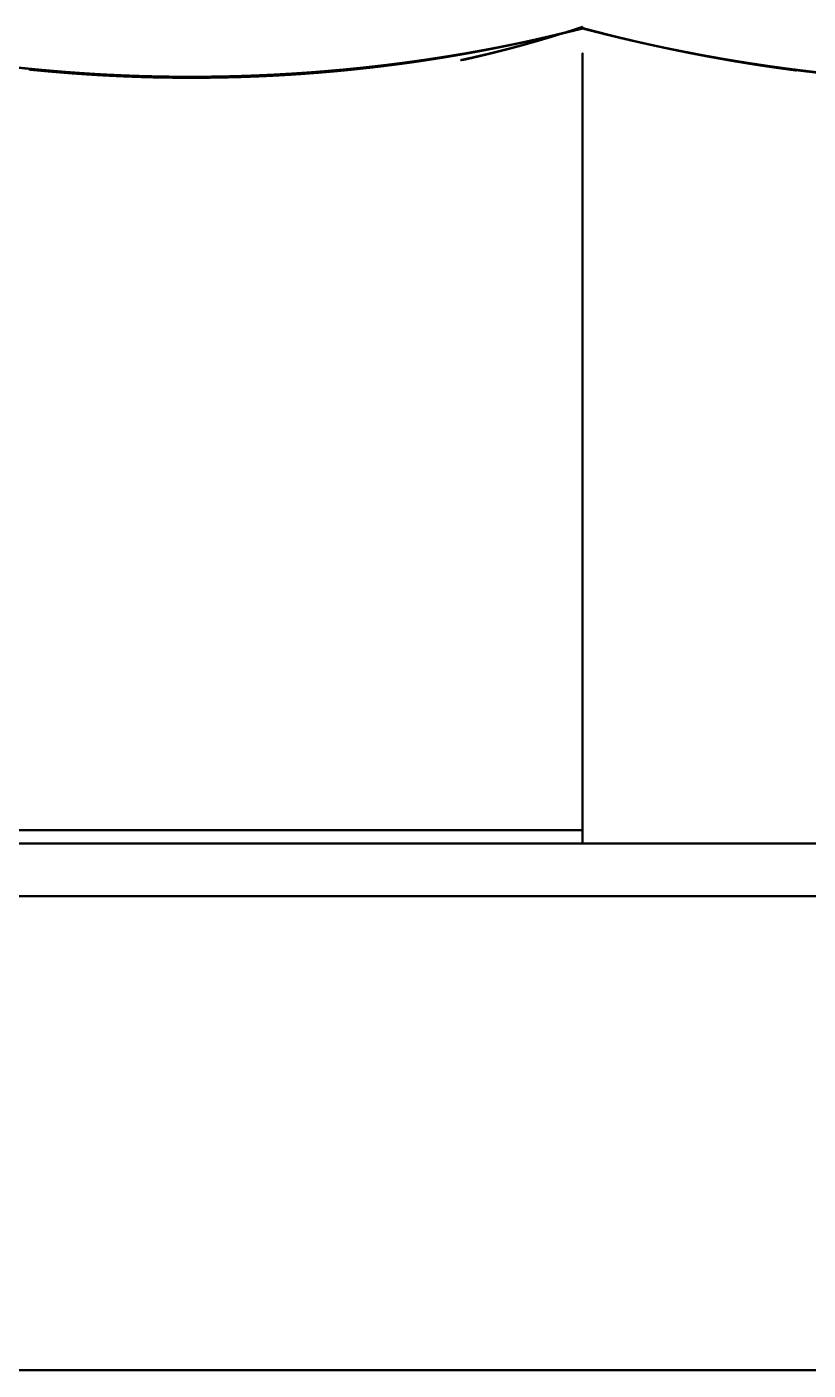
# Paper-space layout 'Layout1' of a CAD drawing. Header units: millimetres. Extents: x 37 to 380, y 30 to 264.
# Drawn here: x 161.86 to 164.83, y 167.45 to 172.55 of the extents above; entities that cross this region are included whole.
import ezdxf

# ---------------------------------------------------------------- set-up
doc = ezdxf.new("R2010")
doc.units = ezdxf.units.MM
doc.layers.add('170', color=7, linetype='Continuous', true_color=0xffffff)

psp = doc.layouts.get("Layout1")

# ---------------------------------------------------------------- linework, layer by layer
at = {"layer": '170', "color": 155, "linetype": 'Continuous', "lineweight": 50}
for p, q in [((163.9698, 172.5499), (163.9698, 172.5499)), ((163.9698, 172.5499), (163.9698, 172.5499)), ((163.9698, 169.4991), (163.9698, 169.4491)), ((163.9698, 169.4491), (163.9698, 169.4991)), ((139.4698, 169.4491), (173.4698, 169.4491)), ((139.4698, 169.2491), (173.4698, 169.2491)), ((139.4698, 167.4491), (173.4698, 167.4491)), ((139.4698, 167.4491), (173.4698, 167.4491))]:
    psp.add_line(p, q, dxfattribs=at)
for points, knots in [([(163.9698, 172.5453), (163.9543, 172.5413), (163.9389, 172.5373), (163.9234, 172.5334), (163.9079, 172.5296), (163.8924, 172.5257), (163.8769, 172.522), (163.8614, 172.5182), (163.8459, 172.5145), (163.8303, 172.5109), (163.8148, 172.5073), (163.7992, 172.5037), (163.7836, 172.5002), (163.768, 172.4967), (163.7524, 172.4933), (163.7368, 172.4899), (163.7212, 172.4865), (163.7055, 172.4832), (163.6899, 172.4799), (163.6742, 172.4767), (163.6585, 172.4736), (163.6429, 172.4704), (163.6272, 172.4673), (163.6114, 172.4643), (163.5957, 172.4613), (163.58, 172.4583), (163.5643, 172.4554), (163.5485, 172.4525), (163.5327, 172.4497), (163.517, 172.4469), (163.5012, 172.4441), (163.4854, 172.4414), (163.4696, 172.4388), (163.4538, 172.4361), (163.438, 172.4336), (163.4221, 172.431), (163.4063, 172.4285), (163.3904, 172.4261), (163.3746, 172.4237), (163.3587, 172.4213), (163.3428, 172.419), (163.3269, 172.4167), (163.311, 172.4145), (163.2951, 172.4123), (163.2792, 172.4101), (163.2633, 172.408), (163.2474, 172.406), (163.2314, 172.4039), (163.2155, 172.402), (163.1995, 172.4), (163.1836, 172.3981), (163.1676, 172.3963), (163.1516, 172.3945), (163.1356, 172.3927), (163.1197, 172.391), (163.1037, 172.3893), (163.0877, 172.3876), (163.0717, 172.386), (163.0557, 172.3845), (163.0396, 172.383), (163.0236, 172.3815), (163.0076, 172.3801), (162.9915, 172.3787), (162.9755, 172.3774), (162.9595, 172.3761), (162.9434, 172.3748), (162.9274, 172.3736), (162.9113, 172.3724), (162.8952, 172.3713), (162.8792, 172.3702), (162.8631, 172.3692), (162.847, 172.3682), (162.8309, 172.3672), (162.8149, 172.3663), (162.7988, 172.3654), (162.7827, 172.3646), (162.7666, 172.3638), (162.7505, 172.3631), (162.7344, 172.3624), (162.7183, 172.3617), (162.7022, 172.3611), (162.6861, 172.3605), (162.67, 172.36), (162.6539, 172.3595), (162.6378, 172.3591), (162.6217, 172.3587), (162.6056, 172.3583), (162.5895, 172.358), (162.5734, 172.3577), (162.5573, 172.3575), (162.5412, 172.3573), (162.5251, 172.3572), (162.509, 172.3571), (162.4929, 172.357), (162.4768, 172.357), (162.4607, 172.357), (162.4446, 172.3571), (162.4285, 172.3572), (162.4124, 172.3573), (162.3963, 172.3575), (162.3802, 172.3578), (162.3641, 172.3581), (162.348, 172.3584), (162.332, 172.3588), (162.3159, 172.3592), (162.2998, 172.3596), (162.2837, 172.3601), (162.2677, 172.3607), (162.2516, 172.3612), (162.2355, 172.3619), (162.2195, 172.3625), (162.2034, 172.3633), (162.1874, 172.364), (162.1713, 172.3648), (162.1553, 172.3656), (162.1392, 172.3665), (162.1232, 172.3674), (162.1072, 172.3684), (162.0912, 172.3694), (162.0751, 172.3705), (162.0591, 172.3716), (162.0431, 172.3727), (162.0271, 172.3739), (162.0111, 172.3751), (161.9952, 172.3764), (161.9792, 172.3777), (161.9632, 172.379), (161.9473, 172.3804), (161.9313, 172.3819), (161.9154, 172.3833), (161.8994, 172.3849), (161.8835, 172.3864), (161.8676, 172.388)], [0, 0, 0.00753, 0.015063, 0.022589, 0.030124, 0.037654, 0.045189, 0.052724, 0.060258, 0.067792, 0.075333, 0.082868, 0.090407, 0.097943, 0.105488, 0.113024, 0.120571, 0.128112, 0.13566, 0.143203, 0.150752, 0.158296, 0.165847, 0.173398, 0.18095, 0.188504, 0.196058, 0.203614, 0.211171, 0.218728, 0.226288, 0.233849, 0.241415, 0.248974, 0.256539, 0.264106, 0.271674, 0.279244, 0.286811, 0.294385, 0.301956, 0.309529, 0.317103, 0.32468, 0.332259, 0.339835, 0.347419, 0.354995, 0.362577, 0.370163, 0.377746, 0.385331, 0.392915, 0.400505, 0.408094, 0.41568, 0.423269, 0.430862, 0.438451, 0.446044, 0.45364, 0.46123, 0.468827, 0.476422, 0.484016, 0.491613, 0.499214, 0.506808, 0.514405, 0.522006, 0.529606, 0.537204, 0.544807, 0.552402, 0.560007, 0.567606, 0.575208, 0.582805, 0.59041, 0.59801, 0.605609, 0.613212, 0.620815, 0.628417, 0.636018, 0.643619, 0.651219, 0.658819, 0.666418, 0.674017, 0.681621, 0.68922, 0.696818, 0.704417, 0.712015, 0.719608, 0.727207, 0.734805, 0.742399, 0.749993, 0.757588, 0.765182, 0.772773, 0.780363, 0.787959, 0.795546, 0.803138, 0.810721, 0.81831, 0.825895, 0.83348, 0.841061, 0.848649, 0.856227, 0.863807, 0.871387, 0.878964, 0.886542, 0.894116, 0.901687, 0.909259, 0.916828, 0.924398, 0.931964, 0.939533, 0.947098, 0.95466, 0.962218, 0.969778, 0.977336, 0.984895, 0.992447, 1, 1]), ([(161.8676, 172.388), (161.8836, 172.3864), (161.8997, 172.3848), (161.9158, 172.3833), (161.9319, 172.3818), (161.948, 172.3803), (161.9642, 172.3789), (161.9803, 172.3776), (161.9964, 172.3763), (162.0125, 172.375), (162.0286, 172.3737), (162.0447, 172.3726), (162.0608, 172.3714), (162.0769, 172.3703), (162.093, 172.3692), (162.1091, 172.3682), (162.1253, 172.3672), (162.1414, 172.3663), (162.1575, 172.3654), (162.1736, 172.3646), (162.1897, 172.3638), (162.2058, 172.363), (162.2219, 172.3623), (162.2381, 172.3616), (162.2542, 172.361), (162.2703, 172.3604), (162.2864, 172.3598), (162.3025, 172.3593), (162.3186, 172.3589), (162.3347, 172.3584), (162.3508, 172.3581), (162.367, 172.3577), (162.3831, 172.3575), (162.3992, 172.3572), (162.4153, 172.357), (162.4314, 172.3568), (162.4475, 172.3567), (162.4636, 172.3566), (162.4797, 172.3566), (162.4958, 172.3566), (162.5119, 172.3567), (162.528, 172.3568), (162.5441, 172.3569), (162.5601, 172.3571), (162.5762, 172.3573), (162.5923, 172.3576), (162.6084, 172.3579), (162.6245, 172.3583), (162.6405, 172.3587), (162.6566, 172.3591), (162.6727, 172.3596), (162.6888, 172.3601), (162.7048, 172.3607), (162.7209, 172.3613), (162.7369, 172.3619), (162.753, 172.3626), (162.769, 172.3634), (162.7851, 172.3642), (162.8011, 172.365), (162.8171, 172.3659), (162.8332, 172.3668), (162.8492, 172.3677), (162.8652, 172.3687), (162.8812, 172.3698), (162.8973, 172.3708), (162.9133, 172.372), (162.9293, 172.3731), (162.9453, 172.3744), (162.9613, 172.3756), (162.9773, 172.3769), (162.9932, 172.3783), (163.0092, 172.3796), (163.0252, 172.3811), (163.0412, 172.3825), (163.0571, 172.3841), (163.0731, 172.3856), (163.089, 172.3872), (163.105, 172.3889), (163.1209, 172.3905), (163.1368, 172.3923), (163.1528, 172.394), (163.1687, 172.3958), (163.1846, 172.3977), (163.2005, 172.3996), (163.2164, 172.4016), (163.2323, 172.4035), (163.2482, 172.4056), (163.2641, 172.4076), (163.28, 172.4098), (163.2958, 172.4119), (163.3117, 172.4141), (163.3275, 172.4164), (163.3434, 172.4186), (163.3592, 172.421), (163.375, 172.4233), (163.3909, 172.4258), (163.4067, 172.4282), (163.4225, 172.4307), (163.4383, 172.4333), (163.4541, 172.4358), (163.4698, 172.4385), (163.4856, 172.4411), (163.5014, 172.4439), (163.5171, 172.4466), (163.5329, 172.4494), (163.5486, 172.4523), (163.5643, 172.4552), (163.5801, 172.4581), (163.5958, 172.4611), (163.6115, 172.4641), (163.6272, 172.4671), (163.6428, 172.4702), (163.6585, 172.4734), (163.6742, 172.4766), (163.6898, 172.4798), (163.7055, 172.4831), (163.7211, 172.4864), (163.7367, 172.4897), (163.7523, 172.4932), (163.768, 172.4966), (163.7835, 172.5001), (163.7991, 172.5036), (163.8147, 172.5072), (163.8303, 172.5108), (163.8458, 172.5145), (163.8613, 172.5182), (163.8769, 172.5219), (163.8924, 172.5257), (163.9079, 172.5295), (163.9234, 172.5334), (163.9389, 172.5373), (163.9543, 172.5413), (163.9698, 172.5453)], [0, 0, 0.007631, 0.015266, 0.022893, 0.030524, 0.038153, 0.045785, 0.053409, 0.061033, 0.06866, 0.076285, 0.083908, 0.091526, 0.099146, 0.10677, 0.114389, 0.122005, 0.129621, 0.137235, 0.144849, 0.152466, 0.160077, 0.167688, 0.175297, 0.182906, 0.190519, 0.198126, 0.205733, 0.213339, 0.220939, 0.228544, 0.236148, 0.243748, 0.251351, 0.25895, 0.266548, 0.274147, 0.281745, 0.289338, 0.296936, 0.304529, 0.312122, 0.319715, 0.327304, 0.334898, 0.342487, 0.350077, 0.357662, 0.365248, 0.372834, 0.380421, 0.388008, 0.395586, 0.40317, 0.410755, 0.418336, 0.425913, 0.433495, 0.441074, 0.448649, 0.456225, 0.463802, 0.471376, 0.478951, 0.486527, 0.4941, 0.501669, 0.50924, 0.516812, 0.524382, 0.531948, 0.53952, 0.547085, 0.554651, 0.562215, 0.569785, 0.577348, 0.584912, 0.592474, 0.600038, 0.607595, 0.615158, 0.62272, 0.630278, 0.637835, 0.645393, 0.65295, 0.660508, 0.668065, 0.67562, 0.683173, 0.690728, 0.698282, 0.705833, 0.713388, 0.720941, 0.728487, 0.736041, 0.743588, 0.75114, 0.758689, 0.766237, 0.773784, 0.781334, 0.788878, 0.796426, 0.803967, 0.811513, 0.819056, 0.826605, 0.834147, 0.841688, 0.849229, 0.856774, 0.864313, 0.871856, 0.879398, 0.88694, 0.894478, 0.902019, 0.909555, 0.917095, 0.924631, 0.932171, 0.939706, 0.947246, 0.954782, 0.962322, 0.969856, 0.977397, 0.984927, 0.992464, 1, 1]), ([(163.9698, 172.5439), (163.9532, 172.5397), (163.9365, 172.5356), (163.9198, 172.5315), (163.9031, 172.5274), (163.8864, 172.5234), (163.8696, 172.5194), (163.8529, 172.5155), (163.8361, 172.5116), (163.8193, 172.5078), (163.8026, 172.504), (163.7858, 172.5003), (163.769, 172.4966), (163.7521, 172.493), (163.7353, 172.4894), (163.7185, 172.4859), (163.7016, 172.4824), (163.6848, 172.479), (163.6679, 172.4756), (163.651, 172.4723), (163.6341, 172.469), (163.6172, 172.4658), (163.6003, 172.4626), (163.5834, 172.4594), (163.5664, 172.4564), (163.5495, 172.4533), (163.5325, 172.4503), (163.5156, 172.4474), (163.4986, 172.4445), (163.4816, 172.4416), (163.4646, 172.4388), (163.4476, 172.4361), (163.4306, 172.4334), (163.4136, 172.4307), (163.3965, 172.4281), (163.3795, 172.4256), (163.3624, 172.4231), (163.3454, 172.4206), (163.3283, 172.4182), (163.3112, 172.4158), (163.2941, 172.4135), (163.277, 172.4113), (163.2599, 172.4091), (163.2428, 172.4069), (163.2257, 172.4048), (163.2086, 172.4027), (163.1914, 172.4007), (163.1743, 172.3987), (163.1571, 172.3968), (163.1399, 172.3949), (163.1228, 172.3931), (163.1056, 172.3913), (163.0884, 172.3896), (163.0712, 172.3879), (163.054, 172.3863), (163.0368, 172.3847), (163.0196, 172.3832), (163.0024, 172.3817), (162.9851, 172.3803), (162.9679, 172.3789), (162.9506, 172.3776), (162.9334, 172.3763), (162.9161, 172.375), (162.8988, 172.3739), (162.8816, 172.3727), (162.8643, 172.3716), (162.847, 172.3706), (162.8297, 172.3696), (162.8124, 172.3686), (162.7951, 172.3677), (162.7778, 172.3669), (162.7429, 172.3653), (162.7079, 172.364), (162.673, 172.3628), (162.638, 172.3618), (162.6031, 172.3611), (162.5681, 172.3605), (162.5331, 172.3601), (162.4981, 172.36), (162.4631, 172.36), (162.4281, 172.3602), (162.3931, 172.3606), (162.358, 172.3613), (162.323, 172.3621), (162.288, 172.3631), (162.2529, 172.3643), (162.2179, 172.3658), (162.1829, 172.3674), (162.1478, 172.3692), (162.1128, 172.3712), (162.0777, 172.3735), (162.0427, 172.3759), (162.0077, 172.3785), (161.9726, 172.3813), (161.9376, 172.3843), (161.9026, 172.3876), (161.8676, 172.3909)], [0, 0, 0.008114, 0.016236, 0.02435, 0.032473, 0.040586, 0.048708, 0.056824, 0.064946, 0.073061, 0.081181, 0.089301, 0.097421, 0.105541, 0.113666, 0.121785, 0.129905, 0.138025, 0.14615, 0.15427, 0.162396, 0.170517, 0.178644, 0.18677, 0.194893, 0.203022, 0.211151, 0.219277, 0.227408, 0.235534, 0.243668, 0.251797, 0.259927, 0.268059, 0.276197, 0.284327, 0.292467, 0.3006, 0.308739, 0.316875, 0.325017, 0.333156, 0.341298, 0.349441, 0.357586, 0.365733, 0.373878, 0.382024, 0.390173, 0.398324, 0.406477, 0.414629, 0.422783, 0.430939, 0.439093, 0.447254, 0.455414, 0.463572, 0.471737, 0.479901, 0.488067, 0.496232, 0.5044, 0.512571, 0.520746, 0.528919, 0.537091, 0.545271, 0.553449, 0.561627, 0.569808, 0.586304, 0.602811, 0.619314, 0.63582, 0.652327, 0.668843, 0.685358, 0.701882, 0.7184, 0.734929, 0.751458, 0.767994, 0.784537, 0.801077, 0.817625, 0.834177, 0.850737, 0.867298, 0.883868, 0.900439, 0.917022, 0.933606, 0.950197, 0.966791, 0.983395, 1, 1]), ([(161.8676, 172.3909), (161.8834, 172.3894), (161.8993, 172.3878), (161.9152, 172.3863), (161.9311, 172.3849), (161.9471, 172.3835), (161.963, 172.3821), (161.9789, 172.3808), (161.9948, 172.3795), (162.0108, 172.3783), (162.0267, 172.3771), (162.0427, 172.3759), (162.0587, 172.3748), (162.0746, 172.3737), (162.0906, 172.3727), (162.1066, 172.3717), (162.1226, 172.3707), (162.1386, 172.3698), (162.1546, 172.369), (162.1706, 172.3681), (162.1866, 172.3674), (162.2026, 172.3666), (162.2187, 172.3659), (162.2347, 172.3652), (162.2507, 172.3646), (162.2668, 172.364), (162.2828, 172.3635), (162.2989, 172.363), (162.3149, 172.3626), (162.331, 172.3622), (162.347, 172.3618), (162.3631, 172.3615), (162.3791, 172.3612), (162.3952, 172.3609), (162.4113, 172.3607), (162.4274, 172.3606), (162.4434, 172.3605), (162.4595, 172.3604), (162.4756, 172.3603), (162.4917, 172.3603), (162.5077, 172.3604), (162.5238, 172.3605), (162.5399, 172.3606), (162.556, 172.3608), (162.5721, 172.361), (162.5882, 172.3613), (162.6043, 172.3616), (162.6204, 172.3619), (162.6364, 172.3623), (162.6525, 172.3627), (162.6686, 172.3632), (162.6847, 172.3637), (162.7008, 172.3642), (162.7169, 172.3648), (162.733, 172.3655), (162.749, 172.3661), (162.7651, 172.3669), (162.7812, 172.3676), (162.7973, 172.3684), (162.8134, 172.3693), (162.8294, 172.3702), (162.8455, 172.3711), (162.8616, 172.372), (162.8776, 172.3731), (162.8937, 172.3741), (162.9098, 172.3752), (162.9258, 172.3763), (162.9419, 172.3775), (162.9579, 172.3787), (162.974, 172.38), (162.99, 172.3813), (163.006, 172.3827), (163.0221, 172.384), (163.0381, 172.3855), (163.0541, 172.3869), (163.0701, 172.3884), (163.0861, 172.39), (163.1022, 172.3916), (163.1182, 172.3932), (163.1342, 172.3949), (163.1501, 172.3966), (163.1661, 172.3984), (163.1821, 172.4002), (163.1981, 172.4021), (163.214, 172.4039), (163.23, 172.4059), (163.2459, 172.4078), (163.2619, 172.4099), (163.2778, 172.4119), (163.2937, 172.414), (163.3097, 172.4162), (163.3256, 172.4183), (163.3415, 172.4206), (163.3574, 172.4228), (163.3733, 172.4251), (163.3891, 172.4275), (163.405, 172.4299), (163.4209, 172.4323), (163.4367, 172.4348), (163.4526, 172.4373), (163.4684, 172.4398), (163.4842, 172.4425), (163.5001, 172.4451), (163.5159, 172.4478), (163.5317, 172.4505), (163.5475, 172.4533), (163.5632, 172.4561), (163.579, 172.4589), (163.5948, 172.4618), (163.6105, 172.4648), (163.6263, 172.4677), (163.642, 172.4707), (163.6577, 172.4738), (163.6734, 172.4769), (163.6891, 172.4801), (163.7048, 172.4833), (163.7205, 172.4865), (163.7362, 172.4898), (163.7518, 172.4931), (163.7674, 172.4964), (163.7831, 172.4998), (163.7987, 172.5033), (163.8143, 172.5068), (163.8299, 172.5103), (163.8455, 172.5138), (163.8611, 172.5175), (163.8766, 172.5211), (163.8922, 172.5248), (163.9077, 172.5286), (163.9233, 172.5323), (163.9388, 172.5362), (163.9698, 172.5439)], [0, 0, 0.007535, 0.015069, 0.02261, 0.03015, 0.037692, 0.045238, 0.052782, 0.06033, 0.067881, 0.075435, 0.082988, 0.090544, 0.098104, 0.105657, 0.113219, 0.12078, 0.12835, 0.135913, 0.143481, 0.151047, 0.158618, 0.166192, 0.173765, 0.181338, 0.188915, 0.196491, 0.204072, 0.211647, 0.219231, 0.22681, 0.234398, 0.241981, 0.249568, 0.257151, 0.264738, 0.272329, 0.279916, 0.287507, 0.295099, 0.30269, 0.310282, 0.317874, 0.325471, 0.333063, 0.34066, 0.348253, 0.355851, 0.363449, 0.371043, 0.378643, 0.386238, 0.393839, 0.401436, 0.409033, 0.416636, 0.42423, 0.43183, 0.439431, 0.447033, 0.454631, 0.46223, 0.469826, 0.477428, 0.485026, 0.492625, 0.500221, 0.507823, 0.515417, 0.523017, 0.530614, 0.538207, 0.545803, 0.5534, 0.560994, 0.56859, 0.576183, 0.583777, 0.591369, 0.598963, 0.606555, 0.614143, 0.621734, 0.629322, 0.636912, 0.6445, 0.652085, 0.659673, 0.667254, 0.674842, 0.682423, 0.690007, 0.697583, 0.705167, 0.712745, 0.72032, 0.727899, 0.735475, 0.74305, 0.750623, 0.758194, 0.765769, 0.773336, 0.780908, 0.788473, 0.796041, 0.803608, 0.811174, 0.818739, 0.826302, 0.83386, 0.841425, 0.848981, 0.85654, 0.864098, 0.871656, 0.879212, 0.886769, 0.894319, 0.901873, 0.909427, 0.916976, 0.92453, 0.932078, 0.939626, 0.947178, 0.954725, 0.962273, 0.969815, 0.977367, 0.984909, 1, 1]), ([(163.9698, 172.55), (163.9592, 172.5464), (163.9486, 172.5429), (163.938, 172.5395), (163.9273, 172.536), (163.9167, 172.5326), (163.906, 172.5292), (163.8953, 172.5258), (163.8845, 172.5225), (163.8738, 172.5192), (163.863, 172.5159), (163.8523, 172.5126), (163.8414, 172.5094), (163.8306, 172.5061), (163.8198, 172.503), (163.809, 172.4998), (163.7981, 172.4967), (163.7872, 172.4936), (163.7763, 172.4905), (163.7654, 172.4874), (163.7545, 172.4844), (163.7435, 172.4814), (163.7326, 172.4784), (163.7216, 172.4755), (163.7106, 172.4726), (163.6996, 172.4697), (163.6886, 172.4668), (163.6776, 172.4639), (163.6665, 172.4611), (163.6555, 172.4583), (163.6444, 172.4556), (163.6334, 172.4528), (163.6223, 172.4501), (163.6112, 172.4474), (163.6001, 172.4448), (163.589, 172.4421), (163.5778, 172.4395), (163.5667, 172.437), (163.5556, 172.4344), (163.5444, 172.4319), (163.5333, 172.4294), (163.5221, 172.4269), (163.5067, 172.4235)], [0, 0, 0.023224, 0.046475, 0.069747, 0.093067, 0.116388, 0.139757, 0.163106, 0.186525, 0.209898, 0.233367, 0.256797, 0.280291, 0.303773, 0.327298, 0.350811, 0.374368, 0.397907, 0.421523, 0.445095, 0.468718, 0.492324, 0.51598, 0.53962, 0.56329, 0.586944, 0.61067, 0.634338, 0.658079, 0.681783, 0.705539, 0.729254, 0.753026, 0.776762, 0.800566, 0.824319, 0.848119, 0.871889, 0.895708, 0.91947, 0.943311, 0.967091, 1, 1]), ([(163.5153, 172.4243), (163.5554, 172.4333), (163.5794, 172.4389), (163.6033, 172.4446), (163.6271, 172.4505), (163.6507, 172.4564), (163.6743, 172.4624), (163.6977, 172.4685), (163.721, 172.4748), (163.7442, 172.4811), (163.7673, 172.4876), (163.7902, 172.4941), (163.8131, 172.5007), (163.8358, 172.5075), (163.8585, 172.5143), (163.8809, 172.5213), (163.9034, 172.5283), (163.9256, 172.5354), (163.9478, 172.5427), (163.9698, 172.55)], [0, 0, 0.087204, 0.139481, 0.191509, 0.243407, 0.295071, 0.346609, 0.397898, 0.449081, 0.499997, 0.55083, 0.6014, 0.651883, 0.702086, 0.752211, 0.802066, 0.851868, 0.901367, 0.950781, 1, 1]), ([(163.9698, 172.5499), (163.9597, 172.5465), (163.9495, 172.5431), (163.9393, 172.5397), (163.9291, 172.5363), (163.9139, 172.5314)], [0, 0, 0.181647, 0.363848, 0.546437, 0.729637, 1, 1]), ([(163.9261, 172.5354), (163.9308, 172.5369), (163.9503, 172.5434), (163.9698, 172.5499)], [0, 0, 0.105841, 0.554057, 1, 1]), ([(163.9698, 172.5453), (163.9859, 172.541), (164.0019, 172.5368), (164.018, 172.5326), (164.0341, 172.5285), (164.0501, 172.5244), (164.0662, 172.5203), (164.0823, 172.5163), (164.0984, 172.5123), (164.1145, 172.5084), (164.1306, 172.5045), (164.1467, 172.5007), (164.1628, 172.4969), (164.1789, 172.4931), (164.195, 172.4894), (164.2111, 172.4858), (164.2272, 172.4822), (164.2433, 172.4786), (164.2595, 172.475), (164.2756, 172.4716), (164.2917, 172.4681), (164.3078, 172.4647), (164.3239, 172.4614), (164.3401, 172.4581), (164.3562, 172.4548), (164.3723, 172.4516), (164.3884, 172.4484), (164.4046, 172.4453), (164.4207, 172.4422), (164.4368, 172.4391), (164.4529, 172.4361), (164.4691, 172.4332), (164.4852, 172.4303), (164.5013, 172.4274), (164.5174, 172.4246), (164.5336, 172.4218), (164.5497, 172.419), (164.5658, 172.4164), (164.5819, 172.4137), (164.5981, 172.4111), (164.6142, 172.4085), (164.6303, 172.406), (164.6464, 172.4035), (164.6625, 172.4011), (164.6786, 172.3987), (164.6948, 172.3964), (164.7109, 172.3941), (164.727, 172.3918), (164.7431, 172.3896), (164.7592, 172.3874), (164.7753, 172.3853), (164.7815, 172.3845)], [0, 0, 0.02007, 0.040131, 0.060191, 0.080235, 0.100276, 0.120307, 0.140324, 0.16034, 0.180345, 0.200335, 0.220325, 0.240304, 0.260284, 0.280237, 0.300195, 0.320123, 0.340068, 0.35999, 0.379911, 0.399809, 0.419706, 0.439596, 0.459473, 0.47934, 0.49921, 0.519043, 0.53889, 0.558717, 0.578546, 0.598351, 0.618149, 0.637934, 0.657725, 0.677493, 0.697254, 0.717004, 0.736745, 0.756479, 0.776203, 0.795919, 0.815625, 0.835314, 0.854993, 0.874665, 0.894341, 0.913984, 0.933633, 0.953262, 0.972897, 0.992499, 1, 1]), ([(163.9698, 172.5439), (163.9869, 172.5395), (164.004, 172.5351), (164.0211, 172.5307), (164.0381, 172.5264), (164.0552, 172.5222), (164.0723, 172.518), (164.0893, 172.5138), (164.1064, 172.5098), (164.1234, 172.5057), (164.1405, 172.5017), (164.1575, 172.4978), (164.1745, 172.4939), (164.1915, 172.4901), (164.2085, 172.4863), (164.2255, 172.4825), (164.2425, 172.4789), (164.2595, 172.4752), (164.2765, 172.4716), (164.2934, 172.4681), (164.3104, 172.4646), (164.3274, 172.4612), (164.3443, 172.4578), (164.3612, 172.4545), (164.3782, 172.4512), (164.3951, 172.4479), (164.412, 172.4447), (164.4289, 172.4416), (164.4458, 172.4385), (164.4627, 172.4355), (164.4796, 172.4325), (164.4964, 172.4295), (164.5133, 172.4266), (164.5301, 172.4238), (164.547, 172.421), (164.5638, 172.4182), (164.5806, 172.4155), (164.5974, 172.4129), (164.6142, 172.4102), (164.631, 172.4077), (164.6478, 172.4052), (164.6646, 172.4027), (164.6813, 172.4003), (164.6981, 172.3979), (164.7148, 172.3956), (164.7315, 172.3933), (164.7482, 172.3911), (164.7649, 172.3889), (164.7816, 172.3868), (164.7983, 172.3847), (164.8149, 172.3827), (164.8316, 172.3807), (164.8482, 172.3787), (164.8648, 172.3768), (164.8815, 172.375), (164.8981, 172.3732), (164.9146, 172.3714), (164.9312, 172.3697), (164.9478, 172.368), (164.9643, 172.3664), (164.9808, 172.3648), (164.9973, 172.3633), (165.0139, 172.3618), (165.0303, 172.3604), (165.0468, 172.359), (165.0633, 172.3576), (165.0797, 172.3563), (165.0961, 172.3551), (165.1125, 172.3538), (165.1289, 172.3527), (165.1453, 172.3516), (165.1616, 172.3505), (165.178, 172.3495), (165.1943, 172.3485), (165.2106, 172.3475), (165.2269, 172.3466), (165.2432, 172.3458), (165.2594, 172.345), (165.2757, 172.3442), (165.2919, 172.3435), (165.3081, 172.3428), (165.3243, 172.3422), (165.3405, 172.3416), (165.3566, 172.3411), (165.3727, 172.3406), (165.3889, 172.3401), (165.4049, 172.3397), (165.421, 172.3394), (165.4371, 172.339), (165.4531, 172.3388), (165.4691, 172.3385), (165.4851, 172.3383), (165.5011, 172.3382), (165.517, 172.3381), (165.533, 172.338), (165.5489, 172.338), (165.5648, 172.338), (165.5806, 172.3381), (165.5965, 172.3382), (165.6123, 172.3384), (165.6281, 172.3386), (165.6439, 172.3388), (165.6597, 172.3391), (165.6754, 172.3394), (165.6911, 172.3398), (165.7068, 172.3402), (165.7225, 172.3406), (165.7381, 172.3411), (165.7537, 172.3417), (165.7693, 172.3423), (165.7849, 172.3429), (165.8005, 172.3435), (165.816, 172.3442), (165.8315, 172.345), (165.847, 172.3458), (165.8624, 172.3466), (165.8779, 172.3474), (165.8933, 172.3484), (165.9087, 172.3493), (165.924, 172.3503), (165.9393, 172.3513), (165.9547, 172.3524), (165.9699, 172.3535), (165.9852, 172.3547), (166.0004, 172.3559), (166.0156, 172.3571), (166.0308, 172.3584), (166.046, 172.3597), (166.0611, 172.361), (166.0762, 172.3624), (166.0912, 172.3638), (166.1063, 172.3653), (166.1213, 172.3668), (166.1363, 172.3684), (166.1513, 172.37), (166.1662, 172.3716), (166.1811, 172.3733), (166.196, 172.375), (166.2109, 172.3767), (166.2257, 172.3785), (166.2405, 172.3803), (166.2552, 172.3822), (166.27, 172.3841), (166.2847, 172.386), (166.2994, 172.388), (166.3141, 172.39), (166.3287, 172.3921), (166.3433, 172.3942), (166.3579, 172.3963), (166.3724, 172.3984), (166.3869, 172.4007), (166.4014, 172.4029), (166.4159, 172.4052), (166.4303, 172.4075), (166.4447, 172.4098), (166.4591, 172.4122), (166.4734, 172.4147), (166.4877, 172.4171), (166.502, 172.4196), (166.5162, 172.4222), (166.5305, 172.4248), (166.5447, 172.4274), (166.5588, 172.43), (166.573, 172.4327), (166.5871, 172.4354), (166.6011, 172.4382), (166.6152, 172.441), (166.6292, 172.4438), (166.6432, 172.4467), (166.6571, 172.4496), (166.6711, 172.4526), (166.685, 172.4555), (166.6988, 172.4586), (166.7127, 172.4616), (166.7265, 172.4647), (166.7402, 172.4678), (166.754, 172.471), (166.7677, 172.4742), (166.7814, 172.4774), (166.795, 172.4807), (166.8087, 172.484), (166.8223, 172.4873), (166.8358, 172.4907), (166.8494, 172.4941), (166.8629, 172.4975), (166.8763, 172.501), (166.8898, 172.5045), (166.9032, 172.5081), (166.9166, 172.5117), (166.9299, 172.5153), (166.9433, 172.5189), (166.9565, 172.5226), (166.9698, 172.5264)], [0, 0, 0.00582, 0.011635, 0.017444, 0.023246, 0.029041, 0.034835, 0.040618, 0.046394, 0.052165, 0.057933, 0.063691, 0.069444, 0.075191, 0.080934, 0.086667, 0.0924, 0.098122, 0.103842, 0.109554, 0.115259, 0.120959, 0.126654, 0.13234, 0.138026, 0.143703, 0.149373, 0.155037, 0.160698, 0.166353, 0.172001, 0.177644, 0.18328, 0.18891, 0.194534, 0.200156, 0.205768, 0.211374, 0.216975, 0.222574, 0.228163, 0.233746, 0.239324, 0.244897, 0.250463, 0.256025, 0.261581, 0.267131, 0.272673, 0.278209, 0.283741, 0.289266, 0.294787, 0.300299, 0.305806, 0.311308, 0.316805, 0.322294, 0.327778, 0.333253, 0.338724, 0.344189, 0.34965, 0.355099, 0.360548, 0.365988, 0.37142, 0.376851, 0.382271, 0.387686, 0.393093, 0.398496, 0.403891, 0.409282, 0.414666, 0.420041, 0.425412, 0.430776, 0.436133, 0.441485, 0.44683, 0.452167, 0.457497, 0.462824, 0.468139, 0.473451, 0.478755, 0.484053, 0.489343, 0.494629, 0.499905, 0.505178, 0.51044, 0.515695, 0.520947, 0.526189, 0.531427, 0.536654, 0.541876, 0.547094, 0.552301, 0.557503, 0.562697, 0.567882, 0.573064, 0.578235, 0.583401, 0.588559, 0.593712, 0.598855, 0.603991, 0.609122, 0.614242, 0.61936, 0.624465, 0.629568, 0.63466, 0.639747, 0.644825, 0.649896, 0.654958, 0.660014, 0.665065, 0.670106, 0.675138, 0.680164, 0.685185, 0.690196, 0.695199, 0.700196, 0.705184, 0.710166, 0.71514, 0.720108, 0.725067, 0.730018, 0.734959, 0.739896, 0.744827, 0.749746, 0.75466, 0.759565, 0.764466, 0.769357, 0.774241, 0.779115, 0.783982, 0.788843, 0.793696, 0.798541, 0.803381, 0.808213, 0.813033, 0.817849, 0.822659, 0.827458, 0.832253, 0.837036, 0.841815, 0.846585, 0.851348, 0.856107, 0.860853, 0.865596, 0.870327, 0.875054, 0.879774, 0.884485, 0.88919, 0.89389, 0.898579, 0.903264, 0.907938, 0.912608, 0.917267, 0.921922, 0.92657, 0.93121, 0.935844, 0.94047, 0.945092, 0.949703, 0.954308, 0.958909, 0.963499, 0.968086, 0.972665, 0.977239, 0.981801, 0.986364, 0.990915, 0.995458, 1, 1]), ([(166.97, 172.5264), (166.9563, 172.5225), (166.9425, 172.5187), (166.9287, 172.5149), (166.9149, 172.5112), (166.901, 172.5075), (166.8872, 172.5038), (166.8733, 172.5002), (166.8594, 172.4966), (166.8455, 172.4931), (166.8315, 172.4895), (166.8176, 172.4861), (166.8036, 172.4827), (166.7896, 172.4793), (166.7755, 172.4759), (166.7615, 172.4726), (166.7474, 172.4694), (166.7334, 172.4662), (166.7193, 172.463), (166.7051, 172.4598), (166.691, 172.4567), (166.6768, 172.4536), (166.6626, 172.4506), (166.6485, 172.4476), (166.6342, 172.4447), (166.62, 172.4418), (166.6057, 172.4389), (166.5915, 172.4361), (166.5772, 172.4333), (166.5629, 172.4305), (166.5485, 172.4278), (166.5342, 172.4252), (166.5198, 172.4225), (166.5055, 172.4199), (166.4911, 172.4174), (166.4767, 172.4149), (166.4622, 172.4124), (166.4478, 172.41), (166.4333, 172.4076), (166.4189, 172.4052), (166.4044, 172.4029), (166.3899, 172.4006), (166.3753, 172.3984), (166.3608, 172.3962), (166.3462, 172.3941), (166.3317, 172.392), (166.3171, 172.3899), (166.3025, 172.3879), (166.2879, 172.3858), (166.2732, 172.3839), (166.2586, 172.382), (166.2439, 172.3801), (166.2292, 172.3783), (166.2146, 172.3765), (166.1998, 172.3747), (166.1851, 172.373), (166.1704, 172.3713), (166.1557, 172.3697), (166.1409, 172.3681), (166.1261, 172.3665), (166.1113, 172.365), (166.0965, 172.3635), (166.0817, 172.3621), (166.0669, 172.3607), (166.0521, 172.3593), (166.0372, 172.358), (166.0223, 172.3567), (166.0075, 172.3555), (165.9926, 172.3543), (165.9777, 172.3531), (165.9628, 172.352), (165.9479, 172.3509), (165.9329, 172.3499), (165.918, 172.3489), (165.903, 172.3479), (165.8881, 172.347), (165.8731, 172.3461), (165.8581, 172.3452), (165.8431, 172.3444), (165.8281, 172.3437), (165.8131, 172.3429), (165.7006, 172.3388), (165.5868, 172.3368), (165.4733, 172.3371), (165.3587, 172.3396), (165.2443, 172.3444), (165.129, 172.3514), (165.014, 172.3606), (164.8982, 172.372), (164.8652, 172.3757), (164.8321, 172.3796), (164.799, 172.3836), (164.7659, 172.3879), (164.7328, 172.3923), (164.6996, 172.3968), (164.6665, 172.4016), (164.6334, 172.4066), (164.6002, 172.4117), (164.567, 172.417), (164.5339, 172.4225), (164.5007, 172.4282), (164.4675, 172.4341), (164.4343, 172.4401), (164.4011, 172.4464), (164.3679, 172.4528), (164.3347, 172.4594), (164.3015, 172.4662), (164.2684, 172.4731), (164.2352, 172.4803), (164.202, 172.4876), (164.1688, 172.4951), (164.1356, 172.5028), (164.1024, 172.5106), (164.0693, 172.5187), (164.0361, 172.5269), (164.003, 172.5354), (163.9698, 172.5439)], [0, 0, 0.004704, 0.009414, 0.014125, 0.018841, 0.023561, 0.028284, 0.03301, 0.03774, 0.042473, 0.047209, 0.051949, 0.056696, 0.061439, 0.066193, 0.070943, 0.075701, 0.080459, 0.085224, 0.08999, 0.094763, 0.099535, 0.104313, 0.109091, 0.113879, 0.118661, 0.123455, 0.128246, 0.133043, 0.137842, 0.142649, 0.147453, 0.152265, 0.157075, 0.161896, 0.166711, 0.171537, 0.176361, 0.181192, 0.186023, 0.190861, 0.195696, 0.20054, 0.205382, 0.210232, 0.21508, 0.219937, 0.224795, 0.229658, 0.234519, 0.239385, 0.244253, 0.24913, 0.254005, 0.258885, 0.263763, 0.268651, 0.273536, 0.278431, 0.283324, 0.288222, 0.293119, 0.298025, 0.30293, 0.30784, 0.31275, 0.317668, 0.322582, 0.327505, 0.332426, 0.337354, 0.342284, 0.347216, 0.352151, 0.357089, 0.362029, 0.366975, 0.371917, 0.376869, 0.381819, 0.386776, 0.423867, 0.461344, 0.498753, 0.536526, 0.574247, 0.612305, 0.650322, 0.688647, 0.699601, 0.710575, 0.721553, 0.732552, 0.743555, 0.754576, 0.765602, 0.776651, 0.787702, 0.798773, 0.809846, 0.820942, 0.832039, 0.843157, 0.854282, 0.865422, 0.87657, 0.887736, 0.898905, 0.910092, 0.921289, 0.9325, 0.943717, 0.954954, 0.966195, 0.977455, 0.988721, 1, 1]), ([(163.5037, 172.4445), (163.4934, 172.4433), (163.4831, 172.4422)], [0, 0, 0.500055, 1, 1]), ([(163.9698, 169.4491), (163.9698, 169.6116), (163.9698, 169.9332), (163.9698, 170.2428), (163.9698, 170.5308), (163.9698, 170.7899), (163.9698, 171.0164), (163.9698, 171.1174), (163.9698, 171.2966), (163.9698, 171.4488), (163.9698, 171.5785), (163.9698, 171.6897), (163.9698, 171.7856), (163.9698, 171.8285), (163.9698, 171.9406), (163.9698, 172.0587), (163.9698, 172.107), (163.9698, 172.1872), (163.9698, 172.2498), (163.9698, 172.2991), (163.9698, 172.3378), (163.9698, 172.3914), (163.9698, 172.4225), (163.9698, 172.4389), (163.9698, 172.4464), (163.9698, 172.4482), (163.9698, 172.4492), (163.9698, 172.4499), (163.9698, 172.4499), (163.9698, 172.4491)], [0, 0, 0.054113, 0.161276, 0.2644, 0.360366, 0.446684, 0.522135, 0.555782, 0.615477, 0.666188, 0.709414, 0.74646, 0.778381, 0.792688, 0.830043, 0.869361, 0.885479, 0.912184, 0.933057, 0.949471, 0.962373, 0.980229, 0.990562, 0.99603, 0.998544, 0.999143, 0.999473, 0.999711, 0.999721, 1, 1]), ([(161.8303, 172.3948), (161.8489, 172.3928), (161.8676, 172.3909)], [0, 0, 0.499796, 1, 1])]:
    psp.add_open_spline(points, degree=1, knots=knots, dxfattribs=at)
for points in [[(163.9698, 172.5499), (163.9698, 172.55)], [(163.9698, 172.55), (163.9698, 172.5499)], [(163.9698, 172.5495), (163.9698, 172.5494)], [(163.9698, 172.5494), (163.9698, 172.5495)], [(163.9698, 172.5494), (163.9698, 172.5493)], [(163.9698, 172.5493), (163.9698, 172.5494)], [(163.9698, 172.5453), (163.9698, 172.5439)], [(163.9698, 172.5439), (163.9698, 172.5453)], [(163.9698, 172.5408), (163.9698, 172.5427)], [(163.9698, 172.5427), (163.9698, 172.5408)], [(164.4893, 172.4307), (164.4679, 172.4336)], [(161.8067, 169.4991), (163.9698, 169.4991)], [(163.9698, 169.4991), (161.8067, 169.4991)]]:
    psp.add_open_spline(points, degree=1, dxfattribs=at)

doc.saveas('drawing.dxf')
